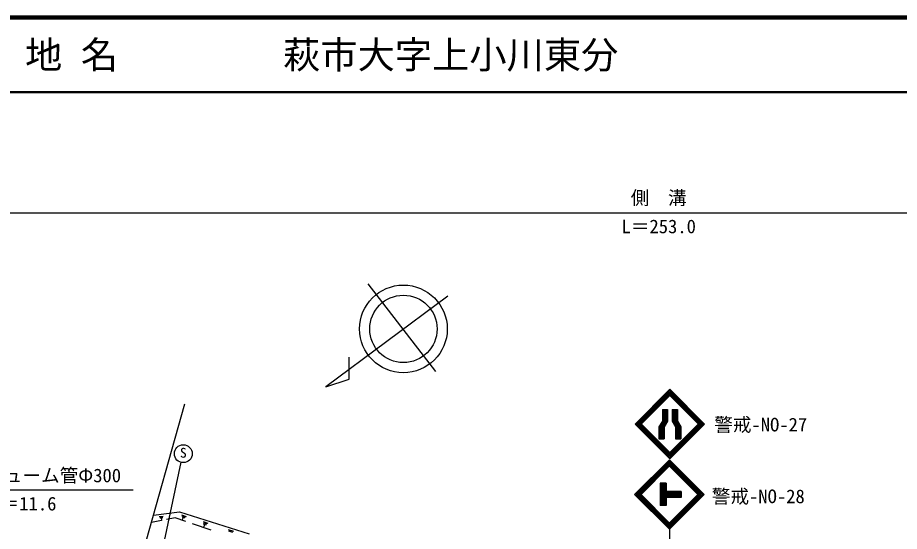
# Model space of a CAD drawing. Units: millimetres, scale not verified. Extents: x 40000 to 680000, y 20000 to 380000.
# Drawn here: x 369390 to 487751, y 311018 to 380000 of the extents above; entities that cross this region are included whole.
import ezdxf
from ezdxf.enums import TextEntityAlignment as Align

# ---------------------------------------------------------------- set-up
doc = ezdxf.new("R2010")
doc.units = ezdxf.units.MM
doc.header["$LTSCALE"] = 1000
for name, color, linetype, lineweight in [('M-BGD', 7, 'Continuous', 25), ('M-BMK-SRVR', 3, 'Continuous', 25), ('M-STR-STR3', 7, 'Continuous', 25), ('M-STR-STRC', 7, 'Continuous', 25), ('M-TTL', 2, 'Continuous', 140), ('M-TTL-LINE', 7, 'Continuous', 50), ('M-TTL-TXT', 7, 'Continuous', 13)]:
    doc.layers.add(name, color=color, linetype=linetype, lineweight=lineweight)
doc.styles.add('ＭＳ ゴシック', font='')
doc.styles.get('ＭＳ ゴシック').set_extended_font_data('MS Gothic')

msp = doc.modelspace()

# ---------------------------------------------------------------- linework, layer by layer
at = {"layer": 'M-BGD'}
for p, q in [((388705, 312483), (387367, 312225)), ((387644, 313207), (391134, 313630)), ((388407, 312997), (388937, 313057)), ((388487, 312897), (388887, 312947)), ((388567, 312797), (388827, 312827)), ((388737, 312497), (388697, 312817)), ((390559, 312840), (389386, 312614)), ((391967, 312357), (390559, 312840)), ((391134, 313630), (400473, 310689)), ((391397, 313237), (392007, 313037)), ((391437, 313087), (391897, 312937)), ((391467, 312937), (391777, 312837)), ((391507, 312517), (391627, 312887)), ((395368, 311189), (392884, 312042)), ((394277, 312327), (394927, 312117)), ((394317, 312167), (394807, 312017)), ((394357, 312007), (394687, 311907)), ((394397, 311567), (394527, 311957)), ((397647, 311267), (398347, 311037)), ((397697, 311097), (398217, 310927))]:
    msp.add_line(p, q, dxfattribs=at)
at = {"layer": 'M-BMK-SRVR'}
for p, q in [((425528, 332496), (416458, 344246)), ((427133, 342615), (410776, 330419)), ((413909, 331433), (413896, 334393)), ((410776, 330419), (413909, 331433)), ((380924, 289367), (391856, 328147))]:
    msp.add_line(p, q, dxfattribs=at)
for radius in [5885, 4520]:
    msp.add_circle((421173, 338204), radius, dxfattribs=at)
at = {"layer": 'M-STR-STR3'}
for p, q in [((569402, 353760), (303506, 353760)), ((364340, 316607), (384886, 316607))]:
    msp.add_line(p, q, dxfattribs=at)
at = {"layer": 'M-STR-STRC'}
for p, q in [((452280, 325435), (456947, 330102)), ((452422, 325435), (456947, 329961)), ((452563, 325435), (456947, 329819)), ((452704, 325435), (456947, 329678)), ((452775, 325365), (457018, 329607)), ((452846, 325294), (457088, 329536)), ((452916, 325223), (457159, 329466)), ((456735, 329466), (460978, 325223)), ((456806, 329536), (461048, 325294)), ((456876, 329607), (461119, 325365)), ((456947, 330102), (461614, 325435)), ((456947, 329961), (461472, 325435)), ((456947, 329819), (461331, 325435)), ((456947, 329678), (461190, 325435)), ((455947, 327400), (456647, 327400)), ((455947, 327400), (455947, 325835)), ((456047, 327400), (456047, 325796)), ((456147, 327400), (456147, 325769)), ((456247, 327400), (456247, 325742)), ((456347, 327400), (456347, 325716)), ((456447, 327400), (456447, 325689)), ((456547, 327400), (456547, 325662)), ((456647, 327400), (456647, 325835)), ((457247, 327400), (457947, 327400)), ((457247, 327400), (457247, 325835)), ((457347, 327400), (457347, 325862)), ((457447, 327400), (457447, 325889)), ((457547, 327400), (457547, 325916)), ((457647, 327400), (457647, 325942)), ((457747, 327400), (457747, 325969)), ((457847, 327400), (457847, 325796)), ((457947, 327400), (457947, 325835)), ((452775, 325506), (457018, 321263)), ((452846, 325577), (457088, 321334)), ((452916, 325647), (457159, 321405)), ((455947, 325835), (455485, 325035)), ((456047, 325796), (455685, 325169)), ((456147, 325769), (455785, 325142)), ((456247, 325742), (455885, 325116)), ((456347, 325716), (455985, 325089)), ((456447, 325689), (456085, 325062)), ((456647, 325835), (456185, 325035)), ((456735, 321405), (460978, 325647)), ((456806, 321334), (461048, 325577)), ((456876, 321263), (461119, 325506)), ((457247, 325835), (457709, 325035)), ((457347, 325862), (457809, 325062)), ((457447, 325889), (457909, 325089)), ((457547, 325916), (458009, 325116)), ((457647, 325942), (458109, 325142)), ((457747, 325969), (458209, 325169)), ((457947, 325835), (458409, 325035)), ((452280, 325435), (456947, 320768)), ((452422, 325435), (456947, 320910)), ((452563, 325435), (456947, 321051)), ((452704, 325435), (456947, 321193)), ((455485, 325035), (455485, 323456)), ((455585, 325208), (455585, 323456)), ((455685, 325169), (455685, 323456)), ((455785, 325142), (455785, 323456)), ((455885, 325116), (455885, 323456)), ((455985, 325089), (455985, 323456)), ((456085, 325062), (456085, 323456)), ((456185, 325035), (456185, 323456)), ((456947, 320768), (461614, 325435)), ((456947, 320910), (461472, 325435)), ((456947, 321051), (461331, 325435)), ((456947, 321193), (461190, 325435)), ((457709, 325035), (457709, 323456)), ((457809, 325062), (457809, 323456)), ((457909, 325089), (457909, 323456)), ((458009, 325116), (458009, 323456)), ((458109, 325142), (458109, 323456)), ((458209, 325169), (458209, 323456)), ((458309, 325208), (458309, 323456)), ((458409, 325035), (458409, 323456)), ((455485, 323456), (456185, 323456)), ((457709, 323456), (458409, 323456)), ((391277, 320299), (385030, 290587)), ((452211, 315977), (456878, 320644)), ((452353, 315977), (456878, 320503)), ((452494, 315977), (456878, 320361)), ((452636, 315977), (456878, 320220)), ((452706, 315907), (456949, 320149)), ((452777, 315836), (457020, 320079)), ((452848, 315765), (457090, 320008)), ((456666, 320008), (460909, 315765)), ((456737, 320079), (460979, 315836)), ((456808, 320149), (461050, 315907)), ((456878, 320644), (461545, 315977)), ((456878, 320503), (461404, 315977)), ((456878, 320361), (461262, 315977)), ((456878, 320220), (461121, 315977)), ((455656, 317477), (455656, 314477)), ((456456, 317477), (455656, 317477)), ((455756, 317477), (455756, 314477)), ((455856, 317477), (455856, 314477)), ((455956, 317477), (455956, 314477)), ((456056, 317477), (456056, 314477)), ((456156, 317477), (456156, 314477)), ((456256, 317477), (456256, 314477)), ((456356, 317477), (456356, 314477)), ((456456, 317477), (456456, 314477)), ((452706, 316048), (456949, 311805)), ((452777, 316119), (457020, 311876)), ((452848, 316190), (457090, 311947)), ((458477, 316377), (456456, 316377)), ((458477, 316277), (456456, 316277)), ((458477, 316177), (456456, 316177)), ((458477, 316077), (456456, 316077)), ((456666, 311947), (460909, 316190)), ((456737, 311876), (460979, 316119)), ((456808, 311805), (461050, 316048)), ((458477, 316377), (458477, 315577)), ((452211, 315977), (456878, 311310)), ((452353, 315977), (456878, 311452)), ((452494, 315977), (456878, 311593)), ((452636, 315977), (456878, 311735)), ((458477, 315977), (456456, 315977)), ((458477, 315877), (456456, 315877)), ((458477, 315777), (456456, 315777)), ((458477, 315677), (456456, 315677)), ((458477, 315577), (456456, 315577)), ((456878, 311310), (461545, 315977)), ((456878, 311452), (461404, 315977)), ((456878, 311593), (461262, 315977)), ((456878, 311735), (461121, 315977)), ((456456, 314477), (455656, 314477)), ((456878, 311310), (456878, 306894))]:
    msp.add_line(p, q, dxfattribs=at)
msp.add_circle((391627, 321447), 1200, dxfattribs=at)
at = {"layer": 'M-TTL'}
msp.add_line((680000, 380000), (40000, 380000), dxfattribs=at)
at = {"layer": 'M-TTL-LINE'}
msp.add_line((40000, 370000), (680000, 370000), dxfattribs=at)

# ---------------------------------------------------------------- texts
at = {"layer": 'M-STR-STR3', "style": 'ＭＳ ゴシック'}
for s, p in [('側\u3000溝', (451692, 354338)), ('L＝253.0', (450460, 350502)), ('ヒューム管Φ300', (365030, 317061)), ('L＝11.6', (365865, 313276))]:
    msp.add_text(s, height=1833, dxfattribs=at).set_placement(p, align=Align.BOTTOM_LEFT)
at = {"layer": 'M-STR-STRC', "style": 'ＭＳ ゴシック'}
for s, height, p in [('警戒-NO-27', 1833, (462897, 323886)), ('S', 1320, (391179, 320515)), ('警戒-NO-28', 1833, (462571, 314255))]:
    msp.add_text(s, height=height, dxfattribs=at).set_placement(p, align=Align.BOTTOM_LEFT)
at = {"layer": 'M-TTL-TXT', "style": 'ＭＳ ゴシック'}
for s, p in [('地 名', (370380, 375000)), ('萩市大字上小川東分', (405024, 375000))]:
    msp.add_text(s, height=3666, dxfattribs=at).set_placement(p, align=Align.MIDDLE_LEFT)

doc.saveas('drawing.dxf')
